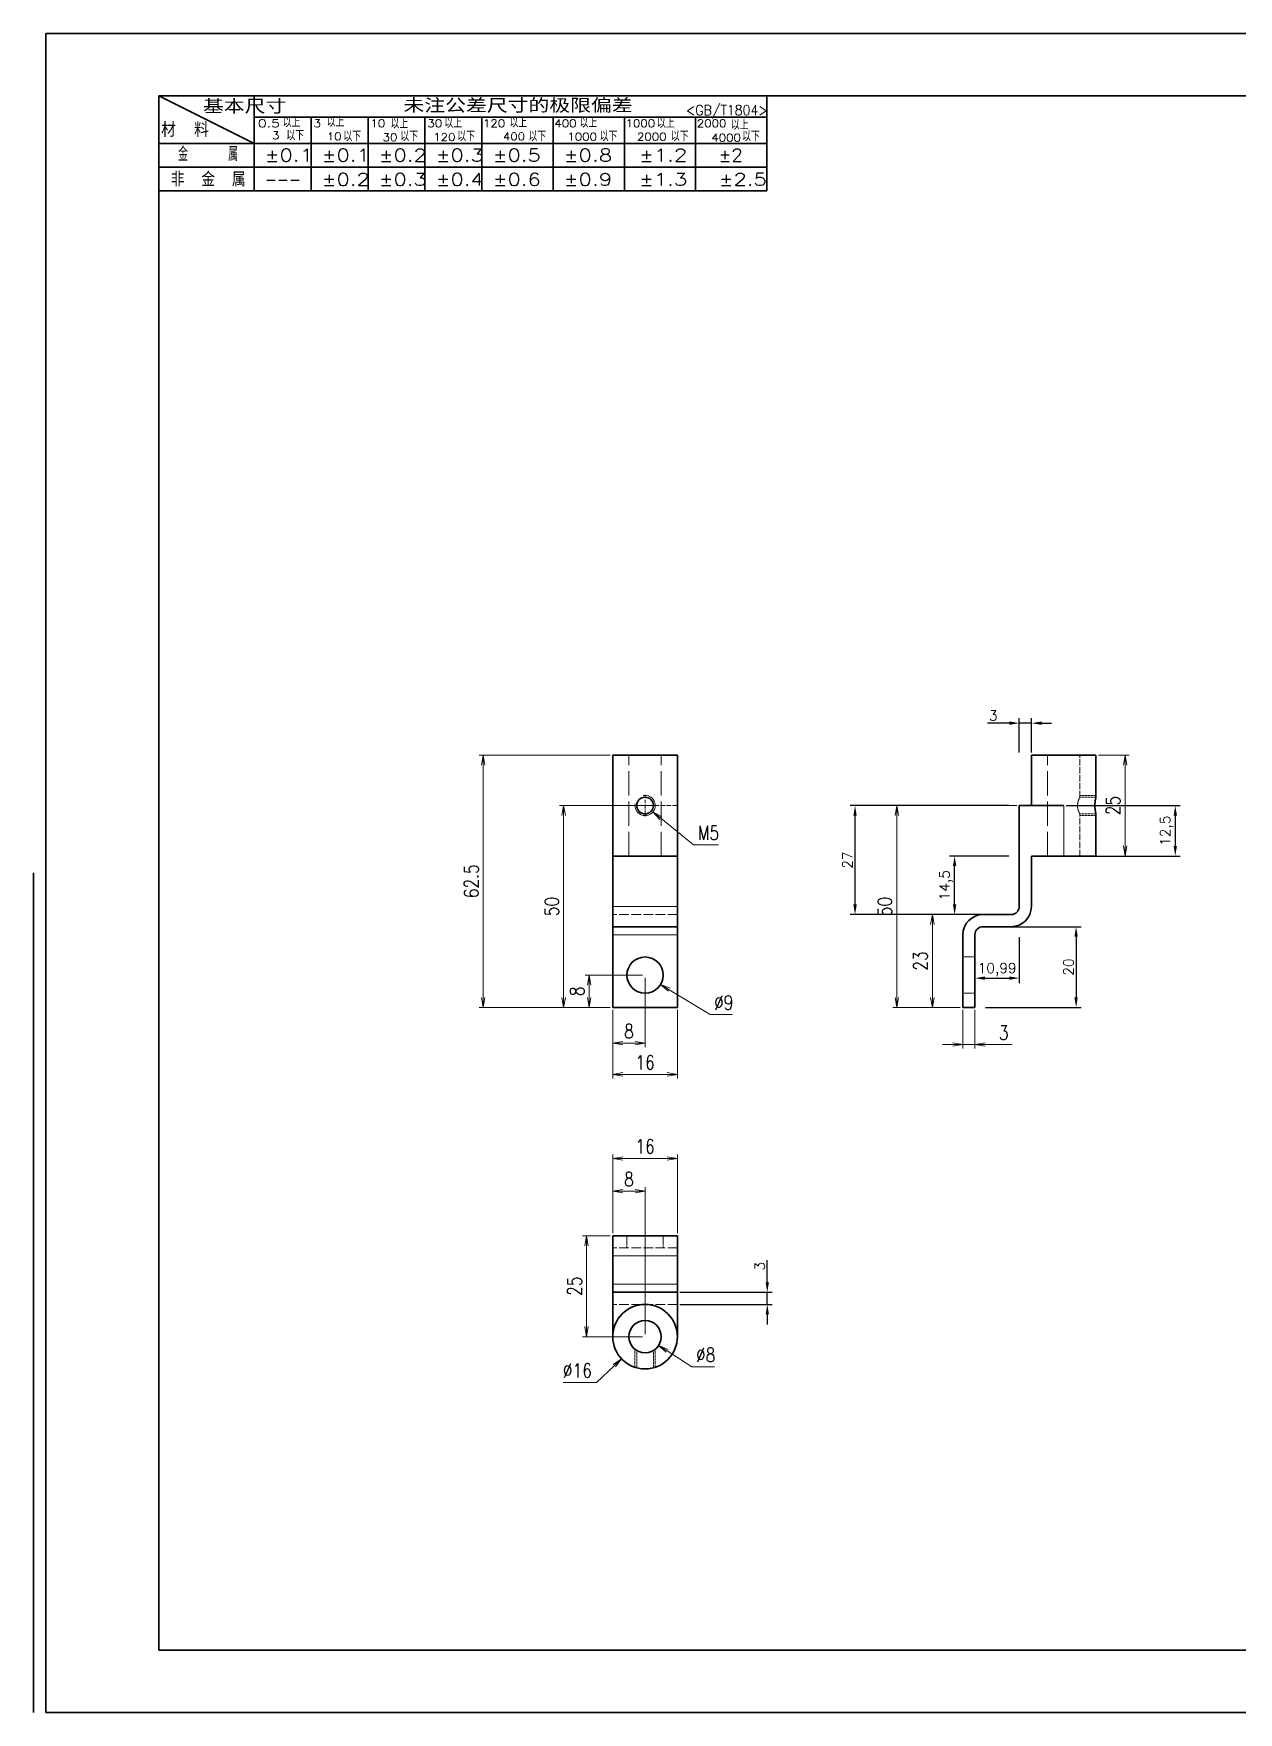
# Model space of a CAD drawing. Header units: millimetres. Extents: x 1333 to 106363, y -60675 to -5704.
# Drawn here: x 12890.3 to 13188.8, y -60480.6 to -60064.8 of the extents above; entities that cross this region are included whole.
import ezdxf
from ezdxf.enums import TextEntityAlignment as Align

# ---------------------------------------------------------------- set-up
doc = ezdxf.new("R2010")
doc.units = ezdxf.units.MM
doc.header["$LTSCALE"] = 0.5
doc.linetypes.add('DASHDOT', pattern=[18.5, 12, -3, 0.5, -3])
doc.linetypes.add('DASHED', pattern=[15, 12, -3])
doc.styles.add('DIM', font='romans.shx', dxfattribs={"width": 0.8, "bigfont": 'bigfont.shx'})
doc.styles.add('HD', font='txt.shx', dxfattribs={"bigfont": 'gbcbig.shx'})
doc.styles.get("Standard").update_dxf_attribs({"font": 'simplex.shx'})
doc.dimstyles.new('DEH 1-1', dxfattribs={"dimtxt": 3.5, "dimasz": 2.5, "dimexe": 1, "dimexo": 0.625, "dimgap": 1.2, "dimtad": 1, "dimtoh": 1, "dimdsep": 46, "dimtxsty": 'DIM', "dimblk": 'OPEN', "dimcen": 0, "dimclrd": 8, "dimclre": 8, "dimclrt": 2, "dimazin": 2, "dimtfac": 0.5, "dimtmove": 0, "dimatfit": 3, "dimldrblk": 'OPEN', "dimfxl": 1, "dimtolj": 2, "dimlwd": 18, "dimlwe": 18, "dimarcsym": 0})
doc.dimstyles.new('DEH 1-1$3', dxfattribs={"dimtxt": 3.5, "dimasz": 2.5, "dimexe": 1, "dimexo": 0.625, "dimgap": 1.2, "dimtad": 1, "dimtoh": 1, "dimdsep": 46, "dimtxsty": 'DIM', "dimblk": 'OPEN', "dimcen": 0, "dimclrd": 8, "dimclre": 8, "dimclrt": 2, "dimazin": 2, "dimtfac": 0.5, "dimtofl": 0, "dimtmove": 0, "dimatfit": 3, "dimldrblk": 'OPEN', "dimfxl": 1, "dimtolj": 2, "dimlwd": 18, "dimlwe": 18, "dimarcsym": 0})
doc.dimstyles.get("Standard").update_dxf_attribs({"dimtxt": 0.18, "dimasz": 0.18, "dimexe": 0.18, "dimexo": 0.0625, "dimgap": 0.09, "dimtad": 0, "dimtih": 1, "dimtoh": 1, "dimdec": 4, "dimzin": 0, "dimdsep": 46, "dimtxsty": 'Standard', "dimcen": 0.09, "dimadec": 0, "dimazin": 0, "dimtfac": 1, "dimtdec": 4, "dimtofl": 0, "dimtmove": 0, "dimatfit": 3, "dimfxl": 1, "dimtolj": 1, "dimtzin": 0, "dimarcsym": 0})

# ---------------------------------------------------------------- blocks, each defined once
blk = doc.blocks.new('_Open')
at = {"color": 0, "linetype": 'ByBlock', "lineweight": -2}
for p, q in [((-1, 0.17), (0, 0)), ((-1, -0.17), (0, 0)), ((0, 0), (-1, 0))]:
    blk.add_line(p, q, dxfattribs=at)
blk = doc.blocks.new('*D291')
at = {"color": 8, "lineweight": 18, "transparency": 16777216}
for p, q in [((13033.15, -60362.5), (13026.28, -60362.5)), ((13027.28, -60365), (13027.28, -60385)), ((13041.15, -60387.5), (13026.28, -60387.5))]:
    blk.add_line(p, q, dxfattribs=at)
at = {"layer": 'Defpoints', "color": 0, "transparency": 16777216}
for p in [(13033.78, -60362.5), (13027.28, -60387.5), (13041.78, -60387.5)]:
    blk.add_point(p, dxfattribs=at)
at = {"color": 8, "lineweight": 18, "transparency": 16777216, "xscale": 2.5, "yscale": 2.5, "zscale": 2.5}
for p, rotation in [((13027.28, -60362.5), 90), ((13027.28, -60387.5), 270)]:
    blk.add_blockref('_Open', p, dxfattribs=dict(at, rotation=rotation))
at = {"color": 2, "transparency": 16777216, "insert": (13024.33, -60375), "char_height": 3.5, "attachment_point": 5, "rotation": 90, "style": 'DIM'}
blk.add_mtext('\\A2;{\\Fromans,bigfont|c134;25}', dxfattribs=at)
blk = doc.blocks.new('*D292')
at = {"color": 8, "lineweight": 18, "transparency": 16777216}
for p, q in [((13033.78, -60361.88), (13033.78, -60350.44)), ((13036.28, -60351.44), (13039.28, -60351.44)), ((13041.78, -60386.87), (13041.78, -60350.44))]:
    blk.add_line(p, q, dxfattribs=at)
at = {"layer": 'Defpoints', "color": 0, "transparency": 16777216}
for p in [(13041.78, -60351.44), (13033.78, -60362.5), (13041.78, -60387.5)]:
    blk.add_point(p, dxfattribs=at)
at = {"color": 8, "lineweight": 18, "transparency": 16777216, "xscale": 2.5, "yscale": 2.5, "zscale": 2.5, "rotation": 180}
blk.add_blockref('_Open', (13033.78, -60351.44), dxfattribs=at)
at = {"color": 8, "lineweight": 18, "transparency": 16777216, "xscale": 2.5, "yscale": 2.5, "zscale": 2.5}
blk.add_blockref('_Open', (13041.78, -60351.44), dxfattribs=at)
at = {"color": 2, "transparency": 16777216, "insert": (13037.78, -60348.49), "char_height": 3.5, "attachment_point": 5, "style": 'DIM'}
blk.add_mtext('\\A2;8', dxfattribs=at)
blk = doc.blocks.new('*D293')
at = {"color": 8, "lineweight": 18, "transparency": 16777216}
for p, q in [((13033.78, -60361.88), (13033.78, -60342.36)), ((13036.28, -60343.36), (13047.28, -60343.36)), ((13049.78, -60361.88), (13049.78, -60342.36))]:
    blk.add_line(p, q, dxfattribs=at)
at = {"layer": 'Defpoints', "color": 0, "transparency": 16777216}
for p in [(13049.78, -60343.36), (13033.78, -60362.5), (13049.78, -60362.5)]:
    blk.add_point(p, dxfattribs=at)
at = {"color": 8, "lineweight": 18, "transparency": 16777216, "xscale": 2.5, "yscale": 2.5, "zscale": 2.5, "rotation": 180}
blk.add_blockref('_Open', (13033.78, -60343.36), dxfattribs=at)
at = {"color": 8, "lineweight": 18, "transparency": 16777216, "xscale": 2.5, "yscale": 2.5, "zscale": 2.5}
blk.add_blockref('_Open', (13049.78, -60343.36), dxfattribs=at)
at = {"color": 2, "transparency": 16777216, "insert": (13041.78, -60340.41), "char_height": 3.5, "attachment_point": 5, "style": 'DIM'}
blk.add_mtext('\\A2;16', dxfattribs=at)
blk = doc.blocks.new('*D294')
at = {"color": 8, "lineweight": 18, "transparency": 16777216}
for p, q in [((13053.39, -60394.95), (13047.25, -60391.01)), ((13058.99, -60394.95), (13053.39, -60394.95))]:
    blk.add_line(p, q, dxfattribs=at)
at = {"layer": 'Defpoints', "color": 0, "transparency": 16777216}
for p in [(13038.41, -60385.33), (13045.14, -60389.66)]:
    blk.add_point(p, dxfattribs=at)
at = {"color": 8, "lineweight": 18, "transparency": 16777216, "xscale": 2.5, "yscale": 2.5, "zscale": 2.5, "rotation": 147.2963615874307}
blk.add_blockref('_Open', (13045.14, -60389.66), dxfattribs=at)
at = {"color": 2, "transparency": 16777216, "insert": (13056.79, -60392), "char_height": 3.5, "attachment_point": 5, "style": 'DIM'}
blk.add_mtext('\\A2;∅8', dxfattribs=at)
blk = doc.blocks.new('*D295')
at = {"color": 8, "lineweight": 18, "transparency": 16777216}
for p, q in [((13029.75, -60398.82), (13034.13, -60394.69)), ((13021.48, -60398.82), (13029.75, -60398.82))]:
    blk.add_line(p, q, dxfattribs=at)
at = {"layer": 'Defpoints', "color": 0, "transparency": 16777216}
for p in [(13047.6, -60382.01), (13035.95, -60392.98)]:
    blk.add_point(p, dxfattribs=at)
at = {"color": 8, "lineweight": 18, "transparency": 16777216, "xscale": 2.5, "yscale": 2.5, "zscale": 2.5, "rotation": 43.26288191036071}
blk.add_blockref('_Open', (13035.95, -60392.98), dxfattribs=at)
at = {"color": 2, "transparency": 16777216, "insert": (13025.01, -60395.87), "char_height": 3.5, "attachment_point": 5, "style": 'DIM'}
blk.add_mtext('\\A2;∅16', dxfattribs=at)
blk = doc.blocks.new('*D296')
at = {"color": 8, "lineweight": 18, "transparency": 16777216}
for p, q in [((13041.15, -60297.95), (13026.9, -60297.95)), ((13027.9, -60303.45), (13027.9, -60300.45)), ((13033.15, -60305.95), (13026.9, -60305.95))]:
    blk.add_line(p, q, dxfattribs=at)
at = {"layer": 'Defpoints', "color": 0, "transparency": 16777216}
for p in [(13027.9, -60297.95), (13041.78, -60297.95), (13033.78, -60305.95)]:
    blk.add_point(p, dxfattribs=at)
at = {"color": 8, "lineweight": 18, "transparency": 16777216, "xscale": 2.5, "yscale": 2.5, "zscale": 2.5}
for p, rotation in [((13027.9, -60297.95), 90), ((13027.9, -60305.95), 270)]:
    blk.add_blockref('_Open', p, dxfattribs=dict(at, rotation=rotation))
at = {"color": 2, "transparency": 16777216, "insert": (13024.95, -60301.95), "char_height": 3.5, "attachment_point": 5, "rotation": 90, "style": 'DIM'}
blk.add_mtext('\\A2;8', dxfattribs=at)
blk = doc.blocks.new('*D297')
at = {"color": 8, "lineweight": 18, "transparency": 16777216}
for p, q in [((13041.15, -60255.95), (13020.6, -60255.95)), ((13021.6, -60303.45), (13021.6, -60258.45)), ((13033.15, -60305.95), (13020.6, -60305.95))]:
    blk.add_line(p, q, dxfattribs=at)
at = {"layer": 'Defpoints', "color": 0, "transparency": 16777216}
for p in [(13021.6, -60255.95), (13041.78, -60255.95), (13033.78, -60305.95)]:
    blk.add_point(p, dxfattribs=at)
at = {"color": 8, "lineweight": 18, "transparency": 16777216, "xscale": 2.5, "yscale": 2.5, "zscale": 2.5}
for p, rotation in [((13021.6, -60255.95), 90), ((13021.6, -60305.95), 270)]:
    blk.add_blockref('_Open', p, dxfattribs=dict(at, rotation=rotation))
at = {"color": 2, "transparency": 16777216, "insert": (13018.65, -60280.95), "char_height": 3.5, "attachment_point": 5, "rotation": 90, "style": 'DIM'}
blk.add_mtext('\\A2;50', dxfattribs=at)
blk = doc.blocks.new('*D298')
at = {"color": 8, "lineweight": 18, "transparency": 16777216}
for p, q in [((13041.78, -60298.58), (13041.78, -60315.8)), ((13033.78, -60306.58), (13033.78, -60315.8)), ((13036.28, -60314.8), (13039.28, -60314.8))]:
    blk.add_line(p, q, dxfattribs=at)
at = {"layer": 'Defpoints', "color": 0, "transparency": 16777216}
for p in [(13041.78, -60297.95), (13033.78, -60305.95), (13041.78, -60314.8)]:
    blk.add_point(p, dxfattribs=at)
at = {"color": 8, "lineweight": 18, "transparency": 16777216, "xscale": 2.5, "yscale": 2.5, "zscale": 2.5, "rotation": 180}
blk.add_blockref('_Open', (13033.78, -60314.8), dxfattribs=at)
at = {"color": 8, "lineweight": 18, "transparency": 16777216, "xscale": 2.5, "yscale": 2.5, "zscale": 2.5}
blk.add_blockref('_Open', (13041.78, -60314.8), dxfattribs=at)
at = {"color": 2, "transparency": 16777216, "insert": (13037.78, -60311.85), "char_height": 3.5, "attachment_point": 5, "style": 'DIM'}
blk.add_mtext('\\A2;8', dxfattribs=at)
blk = doc.blocks.new('*D299')
at = {"color": 8, "lineweight": 18, "transparency": 16777216}
for p, q in [((13033.78, -60306.58), (13033.78, -60323.52)), ((13049.78, -60306.58), (13049.78, -60323.52)), ((13036.28, -60322.52), (13047.28, -60322.52))]:
    blk.add_line(p, q, dxfattribs=at)
at = {"layer": 'Defpoints', "color": 0, "transparency": 16777216}
for p in [(13033.78, -60305.95), (13049.78, -60305.95), (13049.78, -60322.52)]:
    blk.add_point(p, dxfattribs=at)
at = {"color": 8, "lineweight": 18, "transparency": 16777216, "xscale": 2.5, "yscale": 2.5, "zscale": 2.5, "rotation": 180}
blk.add_blockref('_Open', (13033.78, -60322.52), dxfattribs=at)
at = {"color": 8, "lineweight": 18, "transparency": 16777216, "xscale": 2.5, "yscale": 2.5, "zscale": 2.5}
blk.add_blockref('_Open', (13049.78, -60322.52), dxfattribs=at)
at = {"color": 2, "transparency": 16777216, "insert": (13041.78, -60319.57), "char_height": 3.5, "attachment_point": 5, "style": 'DIM'}
blk.add_mtext('\\A2;16', dxfattribs=at)
blk = doc.blocks.new('*D300')
at = {"color": 8, "lineweight": 18, "transparency": 16777216}
for p, q in [((13033.15, -60243.45), (13000.69, -60243.45)), ((13001.69, -60303.45), (13001.69, -60245.95)), ((13033.15, -60305.95), (13000.69, -60305.95))]:
    blk.add_line(p, q, dxfattribs=at)
at = {"layer": 'Defpoints', "color": 0, "transparency": 16777216}
for p in [(13001.69, -60243.45), (13033.78, -60243.45), (13033.78, -60305.95)]:
    blk.add_point(p, dxfattribs=at)
at = {"color": 8, "lineweight": 18, "transparency": 16777216, "xscale": 2.5, "yscale": 2.5, "zscale": 2.5}
for p, rotation in [((13001.69, -60243.45), 90), ((13001.69, -60305.95), 270)]:
    blk.add_blockref('_Open', p, dxfattribs=dict(at, rotation=rotation))
at = {"color": 2, "transparency": 16777216, "insert": (12998.74, -60274.7), "char_height": 3.5, "attachment_point": 5, "rotation": 90, "style": 'DIM'}
blk.add_mtext('\\A2;62.5', dxfattribs=at)
blk = doc.blocks.new('*D301')
at = {"color": 8, "lineweight": 18, "transparency": 16777216}
for p, q in [((13057.93, -60307.71), (13047.77, -60301.57)), ((13063.39, -60307.71), (13057.93, -60307.71))]:
    blk.add_line(p, q, dxfattribs=at)
at = {"layer": 'Defpoints', "color": 0, "transparency": 16777216}
for p in [(13037.92, -60295.63), (13045.63, -60300.28)]:
    blk.add_point(p, dxfattribs=at)
at = {"color": 8, "lineweight": 18, "transparency": 16777216, "xscale": 2.5, "yscale": 2.5, "zscale": 2.5, "rotation": 148.8671218479628}
blk.add_blockref('_Open', (13045.63, -60300.28), dxfattribs=at)
at = {"color": 2, "transparency": 16777216, "insert": (13061.26, -60304.76), "char_height": 3.5, "attachment_point": 5, "style": 'DIM'}
blk.add_mtext('\\A2;∅9', dxfattribs=at)
blk = doc.blocks.new('*D302')
at = {"color": 8, "lineweight": 18, "transparency": 16777216}
for p, q in [((13053.8, -60265.64), (13045.67, -60259.09)), ((13059.94, -60265.64), (13053.8, -60265.64))]:
    blk.add_line(p, q, dxfattribs=at)
at = {"layer": 'Defpoints', "color": 0, "transparency": 16777216}
for p in [(13039.83, -60254.39), (13043.72, -60257.52)]:
    blk.add_point(p, dxfattribs=at)
at = {"color": 8, "lineweight": 18, "transparency": 16777216, "xscale": 2.5, "yscale": 2.5, "zscale": 2.5, "rotation": 141.1451189114352}
blk.add_blockref('_Open', (13043.72, -60257.52), dxfattribs=at)
at = {"color": 2, "transparency": 16777216, "insert": (13057.47, -60262.69), "char_height": 3.5, "attachment_point": 5, "style": 'DIM'}
blk.add_mtext('\\A2;M5', dxfattribs=at)
blk = doc.blocks.new('*D303')
at = {"color": 8, "lineweight": 18, "transparency": 16777216}
for p, q in [((13120.49, -60306.58), (13120.49, -60316.15)), ((13123.49, -60306.58), (13123.49, -60316.15)), ((13117.99, -60315.15), (13115.49, -60315.15)), ((13120.49, -60315.15), (13123.49, -60315.15)), ((13125.99, -60315.15), (13132.76, -60315.15))]:
    blk.add_line(p, q, dxfattribs=at)
at = {"layer": 'Defpoints', "color": 0, "transparency": 16777216}
for p in [(13120.49, -60305.95), (13123.49, -60305.95), (13123.49, -60315.15)]:
    blk.add_point(p, dxfattribs=at)
at = {"color": 8, "lineweight": 18, "transparency": 16777216, "xscale": 2.5, "yscale": 2.5, "zscale": 2.5}
blk.add_blockref('_Open', (13120.49, -60315.15), dxfattribs=at)
at = {"color": 8, "lineweight": 18, "transparency": 16777216, "xscale": 2.5, "yscale": 2.5, "zscale": 2.5, "rotation": 180}
blk.add_blockref('_Open', (13123.49, -60315.15), dxfattribs=at)
at = {"color": 2, "transparency": 16777216, "insert": (13130.63, -60312.2), "char_height": 3.5, "attachment_point": 5, "style": 'DIM'}
blk.add_mtext('\\A2;3', dxfattribs=at)
blk = doc.blocks.new('*D304')
at = {"color": 8, "lineweight": 18, "transparency": 16777216}
for p, q in [((13124.87, -60282.95), (13111.95, -60282.95)), ((13112.95, -60303.45), (13112.95, -60285.45)), ((13119.87, -60305.95), (13111.95, -60305.95))]:
    blk.add_line(p, q, dxfattribs=at)
at = {"layer": 'Defpoints', "color": 0, "transparency": 16777216}
for p in [(13112.95, -60282.95), (13125.49, -60282.95), (13120.49, -60305.95)]:
    blk.add_point(p, dxfattribs=at)
at = {"color": 8, "lineweight": 18, "transparency": 16777216, "xscale": 2.5, "yscale": 2.5, "zscale": 2.5}
for p, rotation in [((13112.95, -60282.95), 90), ((13112.95, -60305.95), 270)]:
    blk.add_blockref('_Open', p, dxfattribs=dict(at, rotation=rotation))
at = {"color": 2, "transparency": 16777216, "insert": (13110, -60294.45), "char_height": 3.5, "attachment_point": 5, "rotation": 90, "style": 'DIM'}
blk.add_mtext('\\A2;23', dxfattribs=at)
blk = doc.blocks.new('*D305')
at = {"color": 8, "lineweight": 18, "transparency": 16777216}
for p, q in [((13133.86, -60255.95), (13103.12, -60255.95)), ((13104.12, -60303.45), (13104.12, -60258.45)), ((13119.87, -60305.95), (13103.12, -60305.95))]:
    blk.add_line(p, q, dxfattribs=at)
at = {"layer": 'Defpoints', "color": 0, "transparency": 16777216}
for p in [(13104.12, -60255.95), (13134.49, -60255.95), (13120.49, -60305.95)]:
    blk.add_point(p, dxfattribs=at)
at = {"color": 8, "lineweight": 18, "transparency": 16777216, "xscale": 2.5, "yscale": 2.5, "zscale": 2.5}
for p, rotation in [((13104.12, -60255.95), 90), ((13104.12, -60305.95), 270)]:
    blk.add_blockref('_Open', p, dxfattribs=dict(at, rotation=rotation))
at = {"color": 2, "transparency": 16777216, "insert": (13101.17, -60280.95), "char_height": 3.5, "attachment_point": 5, "rotation": 90, "style": 'DIM'}
blk.add_mtext('\\A2;50', dxfattribs=at)
blk = doc.blocks.new('*D306')
at = {"color": 8, "lineweight": 18, "transparency": 16777216}
for p, q in [((13154.11, -60243.45), (13161.69, -60243.45)), ((13160.69, -60265.95), (13160.69, -60245.95)), ((13154.11, -60268.45), (13161.69, -60268.45))]:
    blk.add_line(p, q, dxfattribs=at)
at = {"layer": 'Defpoints', "color": 0, "transparency": 16777216}
for p in [(13153.49, -60243.45), (13160.69, -60243.45), (13153.49, -60268.45)]:
    blk.add_point(p, dxfattribs=at)
at = {"color": 8, "lineweight": 18, "transparency": 16777216, "xscale": 2.5, "yscale": 2.5, "zscale": 2.5}
for p, rotation in [((13160.69, -60243.45), 90), ((13160.69, -60268.45), 270)]:
    blk.add_blockref('_Open', p, dxfattribs=dict(at, rotation=rotation))
at = {"color": 2, "transparency": 16777216, "insert": (13157.74, -60255.95), "char_height": 3.5, "attachment_point": 5, "rotation": 90, "style": 'DIM'}
blk.add_mtext('\\A2;25', dxfattribs=at)
blk = doc.blocks.new('*D321')
at = {"color": 0, "lineweight": -2, "transparency": 16777216}
for p, q in [((13123.49, -60288.58), (13123.49, -60299.94)), ((13134.49, -60288.58), (13134.49, -60299.94)), ((13125.99, -60298.69), (13131.99, -60298.69))]:
    blk.add_line(p, q, dxfattribs=at)
at = {"color": 0, "transparency": 16777216}
for points in [[(13125.99, -60298.27), (13125.99, -60299.11), (13123.49, -60298.69)], [(13131.99, -60298.27), (13131.99, -60299.11), (13134.49, -60298.69)]]:
    blk.add_solid(points, dxfattribs=at)
at = {"layer": 'Defpoints', "color": 0, "transparency": 16777216}
for p in [(13123.49, -60287.95), (13134.49, -60287.95), (13134.49, -60298.69)]:
    blk.add_point(p, dxfattribs=at)
at = {"color": 0, "transparency": 16777216, "insert": (13128.99, -60296.58), "char_height": 2.5, "attachment_point": 5}
blk.add_mtext('10,99', dxfattribs=at)
blk = doc.blocks.new('*D322')
at = {"color": 0, "lineweight": -2, "transparency": 16777216}
for p, q in [((13131.86, -60255.95), (13092.55, -60255.95)), ((13093.8, -60280.45), (13093.8, -60258.45)), ((13131.86, -60282.95), (13092.55, -60282.95))]:
    blk.add_line(p, q, dxfattribs=at)
at = {"color": 0, "transparency": 16777216}
for points in [[(13093.38, -60258.45), (13094.21, -60258.45), (13093.8, -60255.95)], [(13093.38, -60280.45), (13094.21, -60280.45), (13093.8, -60282.95)]]:
    blk.add_solid(points, dxfattribs=at)
at = {"layer": 'Defpoints', "color": 0, "transparency": 16777216}
for p in [(13093.8, -60255.95), (13132.49, -60255.95), (13132.49, -60282.95)]:
    blk.add_point(p, dxfattribs=at)
at = {"color": 0, "transparency": 16777216, "insert": (13091.92, -60269.45), "char_height": 2.5, "attachment_point": 5, "rotation": 90}
blk.add_mtext('27', dxfattribs=at)
blk = doc.blocks.new('*D323')
at = {"color": 0, "lineweight": -2, "transparency": 16777216}
for p, q in [((13126.12, -60285.95), (13149.81, -60285.95)), ((13148.56, -60288.45), (13148.56, -60303.45)), ((13126.12, -60305.95), (13149.81, -60305.95))]:
    blk.add_line(p, q, dxfattribs=at)
at = {"color": 0, "transparency": 16777216}
for points in [[(13148.14, -60288.45), (13148.98, -60288.45), (13148.56, -60285.95)], [(13148.14, -60303.45), (13148.98, -60303.45), (13148.56, -60305.95)]]:
    blk.add_solid(points, dxfattribs=at)
at = {"layer": 'Defpoints', "color": 0, "transparency": 16777216}
for p in [(13125.49, -60285.95), (13125.49, -60305.95), (13148.56, -60305.95)]:
    blk.add_point(p, dxfattribs=at)
at = {"color": 0, "transparency": 16777216, "insert": (13146.69, -60295.95), "char_height": 2.5, "attachment_point": 5, "rotation": 90}
blk.add_mtext('20', dxfattribs=at)
blk = doc.blocks.new('*D324')
at = {"color": 0, "lineweight": -2, "transparency": 16777216}
for p, q in [((13131.86, -60268.45), (13117.21, -60268.45)), ((13118.46, -60280.45), (13118.46, -60270.95)), ((13131.86, -60282.95), (13117.21, -60282.95))]:
    blk.add_line(p, q, dxfattribs=at)
at = {"color": 0, "transparency": 16777216}
for points in [[(13118.04, -60270.95), (13118.88, -60270.95), (13118.46, -60268.45)], [(13118.04, -60280.45), (13118.88, -60280.45), (13118.46, -60282.95)]]:
    blk.add_solid(points, dxfattribs=at)
at = {"layer": 'Defpoints', "color": 0, "transparency": 16777216}
for p in [(13118.46, -60268.45), (13132.49, -60268.45), (13132.49, -60282.95)]:
    blk.add_point(p, dxfattribs=at)
at = {"color": 0, "transparency": 16777216, "insert": (13116.35, -60275.7), "char_height": 2.5, "attachment_point": 5, "rotation": 90}
blk.add_mtext('14,5', dxfattribs=at)
blk = doc.blocks.new('*D325')
at = {"color": 0, "lineweight": -2, "transparency": 16777216}
for p, q in [((13146.11, -60255.95), (13174.38, -60255.95)), ((13173.13, -60258.45), (13173.13, -60265.95)), ((13146.11, -60268.45), (13174.38, -60268.45))]:
    blk.add_line(p, q, dxfattribs=at)
at = {"color": 0, "transparency": 16777216}
for points in [[(13172.72, -60258.45), (13173.55, -60258.45), (13173.13, -60255.95)], [(13172.72, -60265.95), (13173.55, -60265.95), (13173.13, -60268.45)]]:
    blk.add_solid(points, dxfattribs=at)
at = {"layer": 'Defpoints', "color": 0, "transparency": 16777216}
for p in [(13145.49, -60255.95), (13145.49, -60268.45), (13173.13, -60268.45)]:
    blk.add_point(p, dxfattribs=at)
at = {"color": 0, "transparency": 16777216, "insert": (13171.02, -60262.2), "char_height": 2.5, "attachment_point": 5, "rotation": 90}
blk.add_mtext('12,5', dxfattribs=at)
blk = doc.blocks.new('*D326')
at = {"color": 0, "lineweight": -2, "transparency": 16777216}
for p, q in [((13131.99, -60235.54), (13126.57, -60235.54)), ((13134.49, -60242.83), (13134.49, -60234.29)), ((13137.49, -60235.54), (13134.49, -60235.54)), ((13137.49, -60242.83), (13137.49, -60234.29)), ((13139.99, -60235.54), (13142.49, -60235.54))]:
    blk.add_line(p, q, dxfattribs=at)
at = {"color": 0, "transparency": 16777216}
for points in [[(13131.99, -60235.12), (13131.99, -60235.96), (13134.49, -60235.54)], [(13139.99, -60235.12), (13139.99, -60235.96), (13137.49, -60235.54)]]:
    blk.add_solid(points, dxfattribs=at)
at = {"layer": 'Defpoints', "color": 0, "transparency": 16777216}
for p in [(13134.49, -60235.54), (13134.49, -60243.45), (13137.49, -60243.45)]:
    blk.add_point(p, dxfattribs=at)
at = {"color": 0, "transparency": 16777216, "insert": (13128.03, -60233.66), "char_height": 2.5, "attachment_point": 5}
blk.add_mtext('3', dxfattribs=at)
blk = doc.blocks.new('*D327')
at = {"color": 0, "lineweight": -2, "transparency": 16777216}
for p, q in [((13072.05, -60374), (13072.05, -60368.58)), ((13050.4, -60376.5), (13073.3, -60376.5)), ((13072.05, -60379.5), (13072.05, -60376.5)), ((13050.4, -60379.5), (13073.3, -60379.5)), ((13072.05, -60382), (13072.05, -60384.5))]:
    blk.add_line(p, q, dxfattribs=at)
at = {"color": 0, "transparency": 16777216}
for points in [[(13071.64, -60374), (13072.47, -60374), (13072.05, -60376.5)], [(13071.64, -60382), (13072.47, -60382), (13072.05, -60379.5)]]:
    blk.add_solid(points, dxfattribs=at)
at = {"layer": 'Defpoints', "color": 0, "transparency": 16777216}
for p in [(13049.78, -60376.5), (13072.05, -60376.5), (13049.78, -60379.5)]:
    blk.add_point(p, dxfattribs=at)
at = {"color": 0, "transparency": 16777216, "insert": (13070.18, -60370.04), "char_height": 2.5, "attachment_point": 5, "rotation": 90}
blk.add_mtext('3', dxfattribs=at)

msp = doc.modelspace()

# ---------------------------------------------------------------- linework, layer by layer
at = {"color": 30, "lineweight": 35}
for p, q in [((13481.276, -60064.755), (12893.276, -60064.755)), ((12893.276, -60480.555), (12893.276, -60064.755)), ((12890.276, -60480.555), (12890.276, -60272.655)), ((12893.276, -60480.555), (13481.276, -60480.555))]:
    msp.add_line(p, q, dxfattribs=at)
at = {"color": 7, "lineweight": 35}
for p, q in [((12893.276, -60064.755), (12893.276, -60480.555)), ((13481.276, -60064.755), (12893.276, -60064.755)), ((12921.276, -60080.155), (12921.276, -60465.155)), ((13467.276, -60080.155), (12921.276, -60080.155)), ((12890.276, -60480.555), (12890.276, -60272.655)), ((12921.276, -60465.155), (13467.276, -60465.155)), ((12893.276, -60480.555), (13481.276, -60480.555))]:
    msp.add_line(p, q, dxfattribs=at)
at = {"color": 9, "lineweight": 35}
for p, q in [((12921.276, -60080.155), (12944.908, -60091.999)), ((12944.908, -60103.675), (12944.908, -60080.155)), ((13071.916, -60103.675), (13071.916, -60080.155)), ((12944.908, -60085.447), (13071.916, -60085.447)), ((12921.276, -60091.999), (13071.916, -60091.999)), ((12921.276, -60097.837), (13071.916, -60097.837)), ((12921.276, -60103.675), (13071.916, -60103.675))]:
    msp.add_line(p, q, dxfattribs=at)
at = {"color": 9, "lineweight": 35, "ltscale": 0.4557}
for p, q in [((12959.02, -60103.675), (12959.02, -60085.447)), ((12973.132, -60103.675), (12973.132, -60085.447)), ((12987.244, -60103.675), (12987.244, -60085.447)), ((13001.356, -60103.675), (13001.356, -60085.447)), ((13018.996, -60103.675), (13018.996, -60085.447)), ((13036.636, -60103.675), (13036.636, -60085.447)), ((13054.276, -60103.675), (13054.276, -60085.447))]:
    msp.add_line(p, q, dxfattribs=at)
at = {"color": 171, "lineweight": 35, "ltscale": 0.2}
for p, q in [((13041.776, -60243.454), (13033.776, -60243.454)), ((13049.776, -60243.454), (13041.776, -60243.454)), ((13041.776, -60268.454), (13033.776, -60268.454)), ((13049.776, -60268.454), (13041.776, -60268.454)), ((13145.487, -60268.454), (13137.487, -60268.454)), ((13153.487, -60268.454), (13145.487, -60268.454))]:
    msp.add_line(p, q, dxfattribs=at)
at = {"color": 171, "lineweight": 35, "ltscale": 0.3125}
for p, q in [((13033.776, -60255.954), (13033.776, -60243.454)), ((13049.776, -60255.954), (13049.776, -60243.454)), ((13137.487, -60243.454), (13137.487, -60255.954)), ((13033.776, -60268.454), (13033.776, -60255.954)), ((13049.776, -60268.454), (13049.776, -60255.954)), ((13033.776, -60280.954), (13033.776, -60268.454)), ((13049.776, -60280.954), (13049.776, -60268.454)), ((13137.487, -60280.954), (13137.487, -60268.454))]:
    msp.add_line(p, q, dxfattribs=at)
at = {"color": 171, "linetype": 'DASHED', "lineweight": 13}
for p, q in [((13037.776, -60268.454), (13037.776, -60243.454)), ((13045.776, -60268.454), (13045.776, -60243.454)), ((13141.487, -60268.454), (13141.487, -60243.454))]:
    msp.add_line(p, q, dxfattribs=at)
at = {"color": 171, "lineweight": 35, "ltscale": 0.4}
for p, q in [((13153.487, -60243.454), (13137.487, -60243.454)), ((13049.776, -60285.954), (13033.776, -60285.954)), ((13049.776, -60305.954), (13033.776, -60305.954)), ((13033.776, -60362.502), (13049.776, -60362.502)), ((13049.776, -60376.496), (13033.776, -60376.496))]:
    msp.add_line(p, q, dxfattribs=at)
at = {"color": 171, "linetype": 'DASHED', "lineweight": 13, "ltscale": 0.260825}
for p, q in [((13149.487, -60253.887), (13149.487, -60243.454)), ((13149.487, -60268.454), (13149.487, -60258.021))]:
    msp.add_line(p, q, dxfattribs=at)
at = {"color": 171, "lineweight": 35, "ltscale": 0.260825}
for p, q in [((13153.487, -60243.454), (13153.487, -60253.887)), ((13153.487, -60258.021), (13153.487, -60268.454))]:
    msp.add_line(p, q, dxfattribs=at)
at = {"color": 7, "linetype": 'DASHDOT', "lineweight": 13, "ltscale": 0.134357}
msp.add_line((13041.776, -60253.267), (13041.776, -60258.642), dxfattribs=at)
at = {"color": 7, "linetype": 'DASHED', "lineweight": 13, "ltscale": 0.1}
for p, q in [((13153.487, -60253.454), (13149.487, -60253.454)), ((13153.487, -60258.454), (13149.487, -60258.454))]:
    msp.add_line(p, q, dxfattribs=at)
at = {"color": 171, "linetype": 'DASHED', "lineweight": 13, "ltscale": 0.2}
for p, q in [((13041.776, -60255.954), (13033.776, -60255.954)), ((13049.776, -60255.954), (13041.776, -60255.954))]:
    msp.add_line(p, q, dxfattribs=at)
at = {"color": 7, "linetype": 'DASHDOT', "lineweight": 13, "ltscale": 0.134354}
msp.add_line((13044.463, -60255.954), (13039.089, -60255.954), dxfattribs=at)
at = {"color": 171, "lineweight": 35, "ltscale": 0.275}
for p, q in [((13145.487, -60255.954), (13134.487, -60255.954)), ((13049.776, -60376.496), (13049.776, -60387.496))]:
    msp.add_line(p, q, dxfattribs=at)
at = {"color": 171, "lineweight": 35}
msp.add_line((13134.487, -60255.954), (13134.487, -60280.954), dxfattribs=at)
at = {"color": 171, "linetype": 'DASHED', "lineweight": 13, "ltscale": 0.3125}
msp.add_line((13145.487, -60268.454), (13145.487, -60255.954), dxfattribs=at)
at = {"color": 171, "lineweight": 13, "ltscale": 0.3125}
msp.add_line((13145.487, -60268.454), (13145.487, -60255.954), dxfattribs=at)
at = {"color": 171, "linetype": 'DASHED', "lineweight": 13, "ltscale": 0.1}
for p, q in [((13153.487, -60253.887), (13149.487, -60253.887)), ((13153.487, -60258.021), (13149.487, -60258.021))]:
    msp.add_line(p, q, dxfattribs=at)
at = {"color": 171, "lineweight": 35, "ltscale": 0.125}
for p, q in [((13033.776, -60280.954), (13033.776, -60285.954)), ((13049.776, -60285.954), (13049.776, -60280.954)), ((13033.776, -60362.502), (13033.776, -60367.502)), ((13049.776, -60362.502), (13049.776, -60367.502))]:
    msp.add_line(p, q, dxfattribs=at)
at = {"color": 171, "linetype": 'DASHED', "lineweight": 13, "ltscale": 0.4}
for p, q in [((13049.776, -60280.954), (13033.776, -60280.954)), ((13049.776, -60282.954), (13033.776, -60282.954)), ((13033.776, -60287.954), (13049.776, -60287.954)), ((13049.776, -60365.502), (13033.776, -60365.502)), ((13049.776, -60367.502), (13033.776, -60367.502)), ((13049.776, -60374.496), (13033.776, -60374.496)), ((13049.776, -60379.496), (13033.776, -60379.496))]:
    msp.add_line(p, q, dxfattribs=at)
at = {"color": 171, "lineweight": 13, "ltscale": 0.4}
for p, q in [((13049.776, -60280.954), (13033.776, -60280.954)), ((13049.776, -60287.954), (13033.776, -60287.954)), ((13033.776, -60367.502), (13049.776, -60367.502)), ((13049.776, -60374.496), (13033.776, -60374.496))]:
    msp.add_line(p, q, dxfattribs=at)
at = {"color": 171, "lineweight": 35, "ltscale": 0.05}
for p, q in [((13033.776, -60285.954), (13033.776, -60287.954)), ((13049.776, -60287.954), (13049.776, -60285.954)), ((13033.776, -60374.496), (13033.776, -60376.496)), ((13049.776, -60376.496), (13049.776, -60374.496))]:
    msp.add_line(p, q, dxfattribs=at)
at = {"color": 171, "lineweight": 35, "ltscale": 0.174834}
for p, q in [((13125.493, -60282.954), (13132.487, -60282.954)), ((13033.776, -60367.502), (13033.776, -60374.496))]:
    msp.add_line(p, q, dxfattribs=at)
at = {"color": 171, "lineweight": 35, "ltscale": 0.174833}
for p, q in [((13125.493, -60285.954), (13132.487, -60285.954)), ((13049.776, -60374.496), (13049.776, -60367.502))]:
    msp.add_line(p, q, dxfattribs=at)
at = {"color": 171, "lineweight": 35, "ltscale": 0.45}
for p, q in [((13033.776, -60305.954), (13033.776, -60287.954)), ((13049.776, -60287.954), (13049.776, -60305.954)), ((13120.493, -60287.954), (13120.493, -60305.954)), ((13123.493, -60305.954), (13123.493, -60287.954))]:
    msp.add_line(p, q, dxfattribs=at)
at = {"color": 171, "linetype": 'DASHED', "lineweight": 13, "ltscale": 0.075001}
for p, q in [((13123.493, -60293.454), (13120.493, -60293.454)), ((13123.493, -60302.454), (13120.493, -60302.454)), ((13037.276, -60365.502), (13037.276, -60362.502))]:
    msp.add_line(p, q, dxfattribs=at)
at = {"color": 171, "lineweight": 35, "ltscale": 0.075001}
msp.add_line((13123.493, -60305.954), (13120.493, -60305.954), dxfattribs=at)
at = {"color": 171, "linetype": 'DASHED', "lineweight": 13, "ltscale": 0.075}
msp.add_line((13046.276, -60365.502), (13046.276, -60362.502), dxfattribs=at)
at = {"color": 171, "lineweight": 35, "ltscale": 0.274706}
msp.add_line((13033.776, -60387.484), (13033.776, -60376.496), dxfattribs=at)
at = {"color": 171, "linetype": 'DASHED', "lineweight": 13, "ltscale": 0.000294329}
msp.add_line((13033.776, -60387.496), (13033.776, -60387.484), dxfattribs=at)
at = {"color": 7, "linetype": 'DASHED', "lineweight": 13, "ltscale": 0.111921}
for p, q in [((13039.276, -60395.095), (13039.276, -60390.618)), ((13044.276, -60395.095), (13044.276, -60390.618))]:
    msp.add_line(p, q, dxfattribs=at)
at = {"color": 171, "linetype": 'DASHED', "lineweight": 13, "ltscale": 0.107595}
for p, q in [((13039.709, -60395.224), (13039.709, -60390.92)), ((13043.843, -60395.224), (13043.843, -60390.92))]:
    msp.add_line(p, q, dxfattribs=at)
at = {"color": 171, "lineweight": 35}
for centre, radius in [((13041.776, -60255.954), 2.067), ((13041.776, -60297.954), 4.5), ((13041.776, -60387.496), 8), ((13041.776, -60387.496), 4)]:
    msp.add_circle(centre, radius, dxfattribs=at)
at = {"color": 7, "lineweight": 13}
msp.add_arc((13041.776, -60255.954), 2.5, 169.99999, 100.00001, dxfattribs=at)
at = {"color": 171, "linetype": 'DASHED', "lineweight": 13}
for centre, radius, start, end in [((13155.648, -60257.08), 6.939, 152.60281, 156.17077), ((13155.648, -60254.828), 6.939, 203.82923, 207.39719), ((13162.314, -60256.171), 9.118, 165.49664, 168.01208)]:
    msp.add_arc(centre, radius, start, end, dxfattribs=at)
at = {"color": 171, "lineweight": 35}
for centre, radius, start, end in [((13162.318, -60255.737), 9.122, 191.98874, 194.50308), ((13132.487, -60280.954), 2, 270, 0), ((13132.487, -60280.954), 5, 270, 0), ((13125.493, -60287.954), 5, 90.00028, 180), ((13125.493, -60287.954), 2, 90, 180)]:
    msp.add_arc(centre, radius, start, end, dxfattribs=at)
at = {"color": 171, "linetype": 'DASHED', "lineweight": 13}
for points, knots in [([(13149.3, -60257.632), (13149.216, -60257.44), (13149.122, -60257.204), (13149.034, -60256.939), (13148.924, -60256.454), (13148.901, -60255.937), (13148.909, -60255.725), (13148.968, -60255.216), (13149.102, -60254.754), (13149.196, -60254.507), (13149.3, -60254.272), (13149.381, -60254.101), (13149.472, -60253.917), (13149.479, -60253.902), (13149.487, -60253.887)], [0, 0, 0, 0, 0, 0, 2.6173717, 2.6173717, 2.6173717, 4.4481186, 4.4481186, 4.4481186, 7.073186, 7.073186, 7.073186, 7.3315648, 7.3315648, 7.3315648, 7.3315648, 7.3315648, 7.3315648]), ([(13149.3, -60254.277), (13149.216, -60254.469), (13149.122, -60254.704), (13149.034, -60254.97), (13148.924, -60255.455), (13148.901, -60255.971), (13148.909, -60256.184), (13148.968, -60256.693), (13149.102, -60257.154), (13149.196, -60257.402), (13149.3, -60257.637), (13149.381, -60257.808), (13149.472, -60257.992), (13149.479, -60258.007), (13149.487, -60258.021)], [0, 0, 0, 0, 0, 0, 2.6173717, 2.6173717, 2.6173717, 4.4481185, 4.4481185, 4.4481185, 7.073186, 7.073186, 7.073186, 7.3315647, 7.3315647, 7.3315647, 7.3315647, 7.3315647, 7.3315647])]:
    msp.add_open_spline(points, degree=5, knots=knots, dxfattribs=at)
at = {"color": 171, "lineweight": 35}
for points in [[(13153.395, -60257.632), (13153.354, -60257.437), (13153.308, -60257.196), (13153.268, -60256.925), (13153.201, -60256.245), (13153.21, -60255.522), (13153.246, -60255.117), (13153.313, -60254.685), (13153.38, -60254.348), (13153.469, -60253.968), (13153.478, -60253.927), (13153.487, -60253.887)], [(13153.395, -60254.277), (13153.354, -60254.472), (13153.308, -60254.713), (13153.268, -60254.983), (13153.201, -60255.664), (13153.21, -60256.387), (13153.246, -60256.792), (13153.313, -60257.224), (13153.38, -60257.56), (13153.469, -60257.941), (13153.478, -60257.981), (13153.487, -60258.021)]]:
    msp.add_open_spline(points, degree=5, knots=[0, 0, 0, 0, 0, 0, 2.5751185, 2.5751185, 2.5751185, 6.1302447, 6.1302447, 6.1302447, 6.6449453, 6.6449453, 6.6449453, 6.6449453, 6.6449453, 6.6449453], dxfattribs=at)

# ---------------------------------------------------------------- texts
at = {"color": 9, "lineweight": 13, "style": 'HD'}
for s, height, width, p, p2 in [('基本尺寸', 3.528, 2.048397, (12932.25, -60084.581), (12952.894, -60084.581)), ('未注公差尺寸的极限偏差', 3.528, 2.026326, (12981.925, -60084.38), (13038.696, -60084.38)), ('<GB/T1804>', 2.52, 0.912731, (13051.876, -60084.976), (13072.193, -60084.976)), ('材 料', 3.528, 1.397717, (12921.871, -60090.339), (12933.709, -60090.339)), ('0.5', 1.89, 1.583638, (12945.835, -60087.933), (12951.323, -60087.933)), ('以上', 2.268, 1.381754, (12952.012, -60087.924), (12956.402, -60087.924)), ('3', 1.89, 1.451668, (12959.628, -60087.933), (12961.457, -60087.933)), ('以上', 2.268, 1.381754, (12962.915, -60087.818), (12967.305, -60087.818)), ('10', 1.89, 1.659049, (12973.74, -60087.933), (12977.398, -60087.933)), ('以上', 2.268, 1.381754, (12978.716, -60088.241), (12983.105, -60088.241)), ('30', 1.89, 1.290371, (12987.852, -60087.933), (12991.511, -60087.933)), ('以上', 2.268, 1.381754, (12992.044, -60088.083), (12996.434, -60088.083)), ('120', 1.89, 1.340001, (13001.628, -60087.933), (13007.115, -60087.933)), ('以上', 2.268, 1.381754, (13008.185, -60087.977), (13012.574, -60087.977)), ('400', 1.89, 1.244287, (13019.315, -60087.933), (13024.803, -60087.933)), ('以上', 2.268, 1.381754, (13025.536, -60088.03), (13029.925, -60088.03)), ('1000', 1.89, 1.366185, (13036.956, -60087.933), (13044.271, -60087.933)), ('以上', 2.268, 1.381754, (13044.73, -60088.135), (13049.12, -60088.135)), ('2000', 1.89, 1.222376, (13054.596, -60087.933), (13061.912, -60087.933)), ('以上', 2.268, 1.381754, (13063.042, -60088.547), (13067.432, -60088.547)), ('3', 1.89, 1.451668, (12949.362, -60090.932), (12951.191, -60090.932)), ('以下', 2.268, 1.426689, (12952.912, -60091.187), (12957.302, -60091.187)), ('10', 1.89, 1.659049, (12962.92, -60091.179), (12966.578, -60091.179)), ('以下', 2.268, 1.426689, (12967.024, -60091.381), (12971.414, -60091.381)), ('30', 1.89, 1.290371, (12976.768, -60091.39), (12980.426, -60091.39)), ('以下', 2.268, 1.426689, (12981.136, -60091.381), (12985.526, -60091.381)), ('120', 1.89, 1.340001, (12989.308, -60091.338), (12994.795, -60091.338)), ('以下', 2.268, 1.426689, (12995.248, -60091.381), (12999.638, -60091.381)), ('400', 1.89, 1.244287, (13006.564, -60091.179), (13012.051, -60091.179)), ('以下', 2.268, 1.426689, (13012.888, -60091.381), (13017.278, -60091.381)), ('1000', 1.89, 1.366185, (13022.532, -60091.232), (13029.848, -60091.232)), ('以下', 2.268, 1.426689, (13030.528, -60091.381), (13034.918, -60091.381)), ('2000', 1.89, 1.222376, (13039.779, -60091.232), (13047.095, -60091.232)), ('以下', 2.268, 1.426689, (13048.168, -60091.381), (13052.558, -60091.381)), ('4000', 1.89, 1.222376, (13058.197, -60091.482), (13065.513, -60091.482)), ('以下', 2.268, 1.426689, (13065.808, -60091.381), (13070.198, -60091.381)), ('金   属', 3.528, 0.965088, (12926.087, -60096.343), (12940.958, -60096.343)), ('%%p0.1', 3.086, 1.548386, (12947.571, -60096.41), (12959.517, -60096.41)), ('%%p0.1', 3.086, 1.548386, (12961.683, -60096.41), (12973.628, -60096.41)), ('%%p0.2', 3.086, 1.366223, (12975.794, -60096.41), (12987.74, -60096.41)), ('%%p0.3', 3.086, 1.366223, (12989.907, -60096.41), (13001.852, -60096.41)), ('%%p0.5', 3.086, 1.366223, (13004.019, -60096.41), (13015.964, -60096.41)), ('%%p0.8', 3.086, 1.366223, (13021.659, -60096.41), (13033.604, -60096.41)), ('%%p1.2', 3.086, 1.451612, (13040.302, -60096.41), (13052.248, -60096.41)), ('%%p2', 3.086, 1.161337, (13060.007, -60096.41), (13065.98, -60096.41)), ('非 金 属', 3.528, 1.281426, (12924.281, -60102.621), (12942.797, -60102.621)), ('%%p0.2', 3.086, 1.366223, (12961.683, -60102.414), (12973.628, -60102.414)), ('%%p0.3', 3.086, 1.366223, (12975.794, -60102.414), (12987.74, -60102.414)), ('%%p0.4', 3.086, 1.366223, (12989.907, -60102.414), (13001.852, -60102.414)), ('%%p0.6', 3.086, 1.366223, (13004.019, -60102.414), (13015.964, -60102.414)), ('%%p0.9', 3.086, 1.366223, (13021.659, -60102.414), (13033.604, -60102.414)), ('%%p1.3', 3.086, 1.451612, (13040.302, -60102.414), (13052.248, -60102.414)), ('%%p2.5', 3.086, 1.290322, (13060.007, -60102.414), (13071.953, -60102.414)), ('---', 3.086, 1.088724, (12947.571, -60102.414), (12956.53, -60102.414))]:
    msp.add_text(s, height=height, dxfattribs=dict(at, width=width)).set_placement(p, p2, align=Align.FIT)

# ---------------------------------------------------------------- dimensions: what is measured, and where the dimension line sits
for base, p1, p2, picture, middle in [((13134.487, -60235.539), (13137.487, -60243.454), (13134.487, -60243.454), '*D326', (13128.028, -60233.664)), ((13134.487, -60298.689), (13123.493, -60287.954), (13134.487, -60287.954), '*D321', (13128.99, -60296.575))]:
    dim = msp.add_linear_dim(base=base, p1=p1, p2=p2, dimstyle='Standard', override={"dimtxt": 2.5, "dimasz": 2.5, "dimexe": 1.25, "dimexo": 0.625, "dimgap": 0.625, "dimtad": 1, "dimtih": 0, "dimtoh": 0, "dimdec": 2, "dimzin": 8, "dimdsep": 44, "dimcen": 2.5, "dimtdec": 2, "dimtofl": 1, "dimatfit": 0, "dimtolj": 0, "dimtzin": 8, "dimarcsym": 1})
    dim.commit()
    dim.dimension.update_dxf_attribs({"geometry": picture, "text_midpoint": middle})
for base, p1, p2, picture, middle in [((13001.693, -60243.454), (13033.776, -60305.954), (13033.776, -60243.454), '*D300', (12998.743, -60274.704)), ((13160.692, -60243.454), (13153.487, -60268.454), (13153.487, -60243.454), '*D306', (13157.742, -60255.954)), ((13021.602, -60255.954), (13033.776, -60305.954), (13041.776, -60255.954), '*D297', (13018.652, -60280.954)), ((13104.116, -60255.954), (13120.493, -60305.954), (13134.487, -60255.954), '*D305', (13101.166, -60280.954)), ((13112.951, -60282.954), (13120.493, -60305.954), (13125.493, -60282.954), '*D304', (13110.001, -60294.454)), ((13027.901, -60297.954), (13033.776, -60305.954), (13041.776, -60297.954), '*D296', (13024.951, -60301.954))]:
    dim = msp.add_linear_dim(base=base, p1=p1, p2=p2, angle=90, dimstyle='DEH 1-1')
    dim.commit()
    dim.dimension.update_dxf_attribs({"geometry": picture, "text_midpoint": middle})
dim = msp.add_diameter_dim_2p(p1=(13039.829, -60254.386), p2=(13043.723, -60257.523), dimstyle='DEH 1-1$3', override={"dimpost": 'M<>'})
dim.commit()
dim.dimension.update_dxf_attribs({"geometry": '*D302', "text_midpoint": (13057.471, -60265.644), "dimtype": 163})
for base, p1, p2, picture, middle in [((13093.796, -60255.954), (13132.487, -60282.954), (13132.487, -60255.954), '*D322', (13091.921, -60269.454)), ((13173.133, -60268.454), (13145.487, -60255.954), (13145.487, -60268.454), '*D325', (13171.02, -60262.204)), ((13118.458, -60268.454), (13132.487, -60282.954), (13132.487, -60268.454), '*D324', (13116.345, -60275.704)), ((13148.561, -60305.954), (13125.493, -60285.954), (13125.493, -60305.954), '*D323', (13146.686, -60295.954)), ((13072.054, -60376.496), (13049.776, -60379.496), (13049.776, -60376.496), '*D327', (13070.179, -60370.037))]:
    dim = msp.add_linear_dim(base=base, p1=p1, p2=p2, angle=90, dimstyle='Standard', override={"dimtxt": 2.5, "dimasz": 2.5, "dimexe": 1.25, "dimexo": 0.625, "dimgap": 0.625, "dimtad": 1, "dimtih": 0, "dimtoh": 0, "dimdec": 2, "dimzin": 8, "dimdsep": 44, "dimcen": 2.5, "dimtdec": 2, "dimtofl": 1, "dimatfit": 0, "dimtolj": 0, "dimtzin": 8, "dimarcsym": 1})
    dim.commit()
    dim.dimension.update_dxf_attribs({"geometry": picture, "text_midpoint": middle})
for base, p1, p2, picture, middle in [((13041.776, -60314.799), (13033.776, -60305.954), (13041.776, -60297.954), '*D298', (13037.776, -60311.849)), ((13049.776, -60322.52), (13033.776, -60305.954), (13049.776, -60305.954), '*D299', (13041.776, -60319.57)), ((13123.493, -60315.153), (13120.493, -60305.954), (13123.493, -60305.954), '*D303', (13130.627, -60312.203)), ((13049.776, -60343.36), (13033.776, -60362.502), (13049.776, -60362.502), '*D293', (13041.776, -60340.41)), ((13041.776, -60351.445), (13033.776, -60362.502), (13041.776, -60387.496), '*D292', (13037.776, -60348.495))]:
    dim = msp.add_linear_dim(base=base, p1=p1, p2=p2, dimstyle='DEH 1-1')
    dim.commit()
    dim.dimension.update_dxf_attribs({"geometry": picture, "text_midpoint": middle})
for p1, p2, picture, middle in [((13037.924, -60295.628), (13045.628, -60300.281), '*D301', (13061.26, -60307.709)), ((13047.602, -60382.013), (13035.951, -60392.978), '*D295', (13025.014, -60398.817)), ((13038.41, -60385.335), (13045.142, -60389.657), '*D294', (13056.792, -60394.954))]:
    dim = msp.add_diameter_dim_2p(p1=p1, p2=p2, dimstyle='DEH 1-1$3')
    dim.commit()
    dim.dimension.update_dxf_attribs({"geometry": picture, "text_midpoint": middle, "dimtype": 163})
dim = msp.add_linear_dim(base=(13027.276, -60387.496), p1=(13033.776, -60362.502), p2=(13041.776, -60387.496), angle=90, text='{\\Fromans,bigfont|c134;25}', dimstyle='DEH 1-1')
dim.commit()
dim.dimension.update_dxf_attribs({"geometry": '*D291', "text_midpoint": (13024.326, -60374.999)})

doc.saveas('drawing.dxf')
